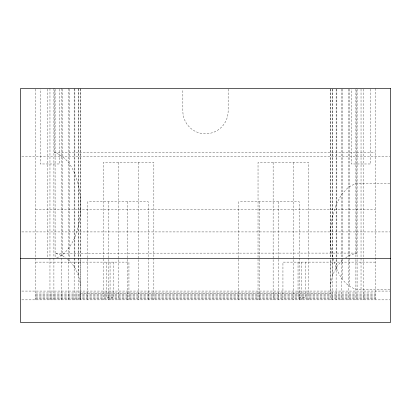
<?xml version="1.0" encoding="UTF-8"?>
<svg xmlns="http://www.w3.org/2000/svg" width="411" height="411" viewBox="0 0 411 411"><rect width="100%" height="100%" fill="white"/><g stroke="black" fill="none" stroke-linecap="round" stroke-linejoin="round"><path stroke-width="0.31" stroke-dasharray="2.06 1.54" d="M80.571 89.13L80.417 299.86L80.412 258.226M330.588 259.634L330.655 299.86M330.588 283.991L332.776 274.774L336.856 266.564L342.538 259.916M345.723 257.779L349.442 255.282L356.779 253.078L356.779 88.488M56.718 257.795C65.791 254.481 70.898 245.66 74.874 237.399C79.749 224.709 81.286 211.059 80.412 197.542C78.239 180.444 72.778 158.523 54.344 152.476L54.344 88.488M332.982 258.478C336.691 271.512 344.968 290.156 361.033 289.55L389.813 289.55M54.344 152.476L375.351 152.476M21.834 156.432L389.808 156.432M35.649 209.276L375.351 209.276M21.834 231.922L389.808 231.922M356.779 253.078L55.095 253.176L62.667 255.842L65.56 257.969M35.649 262.115L128.941 262.115L128.941 299.86M375.351 262.115L282.943 262.115L282.943 299.86M21.834 291.07L389.808 291.07M35.649 292.981L375.351 292.981M80.438 293.582L330.429 293.582L330.429 259.613M35.649 294.415L375.351 294.415M35.649 295.745L375.351 295.745M35.649 296.953L375.351 296.953M35.649 298.016L375.351 298.016M35.649 298.931L375.351 298.931M21.834 299.86L389.808 299.86M389.813 183.198L355.905 183.337L348.333 187.231L341.587 194.47L336.126 204.57L332.319 216.833L330.429 230.427L330.588 244.427L332.776 257.882M67.486 259.387C75.439 265.578 79.277 275.678 80.571 285.434M375.351 88.488L375.351 299.86M370.845 89.13L370.845 163.979L351.22 163.979L351.22 89.13M363.786 89.13L363.786 258.868M363.786 259.511L363.786 299.86M361.033 89.13L361.033 289.55M357.092 89.13L357.092 258.93M357.092 259.572L357.092 289.688M355.905 89.13L355.905 258.868M355.905 259.511L355.905 299.86M349.442 89.13L349.442 286.333M348.333 89.13L348.333 258.868M348.333 259.511L348.333 299.86M342.538 89.13L342.538 279.572M341.587 89.13L341.587 258.868M341.587 259.511L341.587 299.86M336.856 89.13L336.856 258.971M336.856 259.516L336.856 269.868M336.126 89.13L336.126 258.868M336.126 259.511L336.126 299.86M332.776 89.13L332.776 274.774M332.319 89.13L332.319 258.868M332.319 259.511L332.319 299.86M330.588 89.13L330.588 258.992M330.429 89.13L330.429 258.971M308.61 299.86L308.61 162.468L258.031 162.468L258.031 299.86M305.589 262.115L305.589 297.168L298.042 297.168L298.042 262.115M301.813 262.115L301.813 299.86M299.167 299.86L299.167 201.724L238.801 201.724L238.801 299.86M293.511 162.468L293.511 299.86M278.797 201.724L278.797 299.86M273.13 162.468L273.13 299.86M259.171 201.724L259.171 299.86M228.146 89.12L228.146 111.14A22.646 22.646 0 0 1 205.5 133.786A22.646 22.646 0 0 1 182.854 111.14L182.854 89.12M153.853 299.86L153.853 162.468L103.274 162.468L103.274 299.86M148.186 299.86L148.186 201.724L87.82 201.724L87.82 299.86M138.759 162.468L138.759 299.86M127.816 201.724L127.816 299.86M118.373 162.468L118.373 299.86M113.847 262.115L113.847 297.168L106.295 297.168L106.295 262.115M110.071 262.115L110.071 299.86M108.191 201.724L108.191 299.86M80.412 88.488L80.412 257.589M78.681 89.13L78.681 276.12M78.224 88.488L78.224 257.589M78.224 258.226L78.224 299.86M74.874 89.13L74.874 267.72M74.144 88.488L74.144 257.589M74.144 258.226L74.144 299.86M69.413 89.13L69.413 258.879M69.413 259.521L69.413 260.8M68.462 88.488L68.462 257.589M68.462 258.226L68.462 299.86M62.667 89.13L62.667 255.842M61.558 88.488L61.558 257.589M61.558 258.226L61.558 299.86M59.78 89.13L59.78 163.979L40.155 163.979L40.155 89.13M55.095 89.13L55.095 257.99M53.908 88.488L53.908 257.589M53.908 258.226L53.908 299.86M49.967 88.488L49.967 257.589M49.967 258.226L49.967 299.86M47.214 89.13L47.214 257.625M35.649 89.13L35.649 299.86"/><path stroke-width="0.62" d="M20.55 258.488L390.45 258.488M390.45 88.488L20.55 88.488L20.55 322.512L390.45 322.512L390.45 88.488"/></g></svg>
